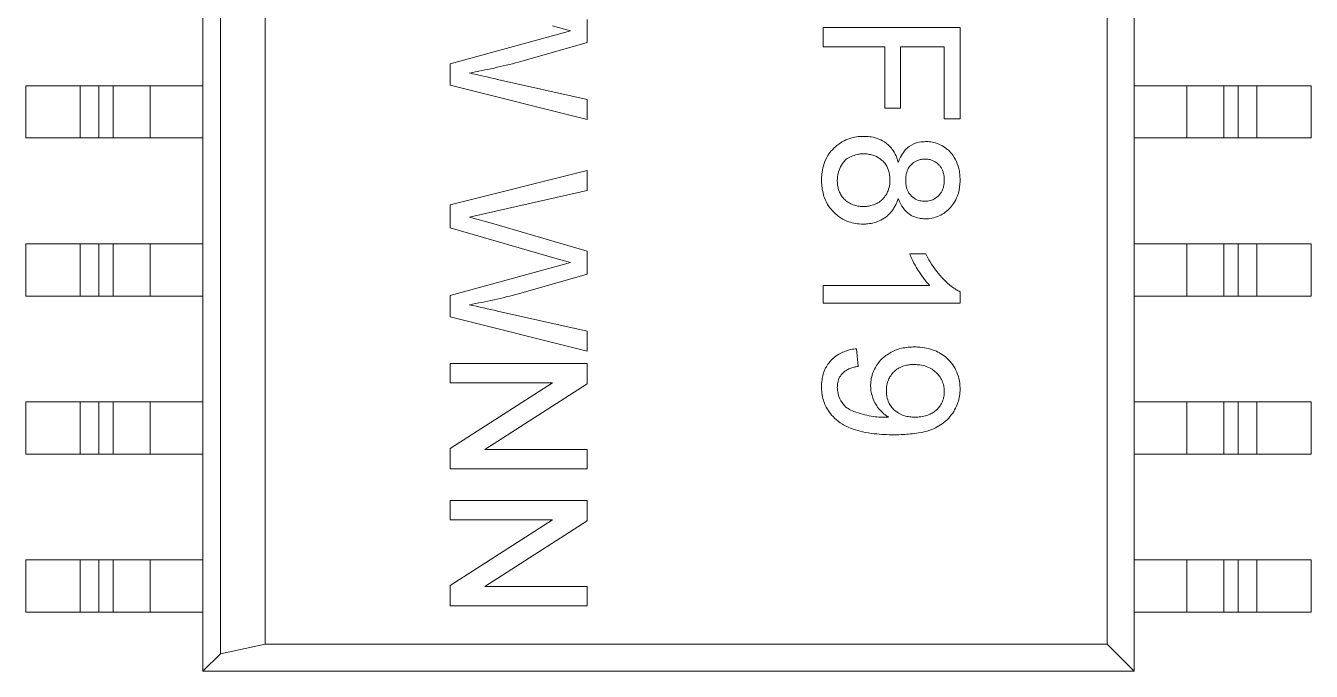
# Model space of a CAD drawing. Header units: millimetres. Extents: x -118 to 1430, y 370 to 1370.
# Drawn here: x 412 to 422.34, y 503.76 to 508.95 of the extents above; entities that cross this region are included whole.
import ezdxf

# ---------------------------------------------------------------- set-up
doc = ezdxf.new("R2010")
doc.units = ezdxf.units.MM
doc.layers.add('TANGENT EDGES', color=7, linetype='Continuous', lineweight=0)
doc.layers.add('VISIBLE', color=7, linetype='Continuous', lineweight=0)

msp = doc.modelspace()

# ---------------------------------------------------------------- linework, layer by layer
at = {"layer": 'TANGENT EDGES'}
for p, q in [((412.442, 508.045), (412.442, 508.465)), ((412.59, 508.465), (412.59, 508.045)), ((412.707, 508.465), (412.707, 508.045)), ((413.004, 508.465), (413.004, 508.045)), ((421.342, 508.465), (421.342, 508.045)), ((421.639, 508.465), (421.639, 508.045)), ((421.756, 508.045), (421.756, 508.465)), ((421.905, 508.465), (421.905, 508.045)), ((412.442, 506.775), (412.442, 507.195)), ((412.59, 507.195), (412.59, 506.775)), ((412.707, 507.195), (412.707, 506.775)), ((413.004, 507.195), (413.004, 506.775)), ((421.342, 507.195), (421.342, 506.775)), ((421.639, 507.195), (421.639, 506.775)), ((421.756, 506.775), (421.756, 507.195)), ((421.905, 507.195), (421.905, 506.775)), ((412.442, 505.505), (412.442, 505.925)), ((412.59, 505.925), (412.59, 505.505)), ((412.707, 505.925), (412.707, 505.505)), ((413.004, 505.925), (413.004, 505.505)), ((421.342, 505.925), (421.342, 505.505)), ((421.639, 505.925), (421.639, 505.505)), ((421.756, 505.505), (421.756, 505.925)), ((421.905, 505.925), (421.905, 505.505)), ((412.442, 504.235), (412.442, 504.655)), ((412.59, 504.655), (412.59, 504.235)), ((412.707, 504.655), (412.707, 504.235)), ((413.004, 504.655), (413.004, 504.235)), ((421.342, 504.655), (421.342, 504.235)), ((421.639, 504.655), (421.639, 504.235)), ((421.756, 504.235), (421.756, 504.655)), ((421.905, 504.655), (421.905, 504.235))]:
    msp.add_line(p, q, dxfattribs=at)
at = {"layer": 'VISIBLE'}
for p, q in [((413.428, 515.29), (413.428, 503.76)), ((420.918, 503.76), (420.918, 515.29)), ((413.569, 515.15), (413.569, 503.901)), ((413.928, 515.074), (413.928, 503.977)), ((420.701, 503.977), (420.701, 515.074)), ((416.241, 508.947), (416.385, 508.905)), ((416.518, 508.811), (416.518, 508.998)), ((416.259, 508.871), (415.418, 508.641)), ((416.385, 508.905), (416.259, 508.871)), ((418.418, 508.933), (418.418, 508.778)), ((419.518, 508.933), (418.418, 508.933)), ((419.518, 508.199), (419.518, 508.933)), ((415.967, 508.654), (416.518, 508.811)), ((418.418, 508.778), (418.912, 508.778)), ((418.912, 508.284), (418.912, 508.778)), ((419.039, 508.778), (419.391, 508.778)), ((419.039, 508.284), (419.039, 508.778)), ((419.391, 508.778), (419.391, 508.199)), ((415.418, 508.641), (415.418, 508.47)), ((412.442, 508.465), (412.003, 508.465)), ((412.003, 508.465), (412.003, 508.045)), ((412.442, 508.465), (412.59, 508.465)), ((412.707, 508.465), (412.59, 508.465)), ((413.004, 508.465), (412.707, 508.465)), ((413.428, 508.465), (413.004, 508.465)), ((415.418, 508.47), (416.518, 508.193)), ((416.518, 508.353), (415.799, 508.516)), ((421.342, 508.465), (420.918, 508.465)), ((421.639, 508.465), (421.342, 508.465)), ((421.756, 508.465), (421.639, 508.465)), ((421.756, 508.465), (421.905, 508.465)), ((422.343, 508.465), (421.905, 508.465)), ((422.343, 508.465), (422.343, 508.045)), ((416.518, 508.193), (416.518, 508.353)), ((418.912, 508.284), (419.039, 508.284)), ((419.391, 508.199), (419.518, 508.199)), ((412.003, 508.045), (412.442, 508.045)), ((412.59, 508.045), (412.442, 508.045)), ((412.59, 508.045), (412.707, 508.045)), ((412.707, 508.045), (413.004, 508.045)), ((413.004, 508.045), (413.428, 508.045)), ((418.839, 508.045), (418.839, 508.045)), ((420.918, 508.045), (421.342, 508.045)), ((421.342, 508.045), (421.639, 508.045)), ((421.639, 508.045), (421.756, 508.045)), ((421.905, 508.045), (421.756, 508.045)), ((421.905, 508.045), (422.343, 508.045)), ((416.518, 507.784), (415.418, 507.507)), ((416.518, 507.624), (416.518, 507.784)), ((415.795, 507.46), (416.518, 507.624)), ((415.418, 507.323), (415.418, 507.507)), ((415.572, 507.41), (415.795, 507.46)), ((415.767, 507.354), (415.572, 507.41)), ((415.418, 507.323), (416.241, 507.085)), ((416.518, 507.136), (415.767, 507.354)), ((412.003, 507.195), (412.003, 506.775)), ((412.442, 507.195), (412.003, 507.195)), ((412.442, 507.195), (412.59, 507.195)), ((412.707, 507.195), (412.59, 507.195)), ((413.004, 507.195), (412.707, 507.195)), ((413.428, 507.195), (413.004, 507.195)), ((421.342, 507.195), (420.918, 507.195)), ((421.639, 507.195), (421.342, 507.195)), ((421.756, 507.195), (421.639, 507.195)), ((421.756, 507.195), (421.905, 507.195)), ((422.343, 507.195), (421.905, 507.195)), ((422.343, 507.195), (422.343, 506.775)), ((416.385, 507.044), (416.241, 507.085)), ((416.518, 506.95), (416.518, 507.136)), ((419.243, 507.113), (419.113, 507.113)), ((416.259, 507.009), (415.418, 506.779)), ((416.385, 507.044), (416.259, 507.009)), ((415.967, 506.793), (416.518, 506.95)), ((412.003, 506.775), (412.442, 506.775)), ((412.59, 506.775), (412.442, 506.775)), ((412.59, 506.775), (412.707, 506.775)), ((412.707, 506.775), (413.004, 506.775)), ((413.004, 506.775), (413.428, 506.775)), ((415.418, 506.779), (415.418, 506.609)), ((415.899, 506.775), (415.899, 506.775)), ((418.418, 506.86), (418.418, 506.719)), ((419.275, 506.86), (418.418, 506.86)), ((419.518, 506.719), (419.518, 506.809)), ((420.918, 506.775), (421.342, 506.775)), ((421.342, 506.775), (421.639, 506.775)), ((421.639, 506.775), (421.756, 506.775)), ((421.905, 506.775), (421.756, 506.775)), ((421.905, 506.775), (422.343, 506.775)), ((418.418, 506.719), (419.518, 506.719)), ((415.418, 506.609), (416.518, 506.331)), ((416.518, 506.492), (415.799, 506.654)), ((416.518, 506.331), (416.518, 506.492)), ((418.7, 506.211), (418.686, 506.352)), ((416.518, 506.233), (415.418, 506.233)), ((415.418, 506.233), (415.418, 506.078)), ((416.518, 506.069), (416.518, 506.233)), ((415.418, 505.55), (416.239, 506.078)), ((415.418, 506.078), (416.239, 506.078)), ((415.697, 505.542), (416.518, 506.069)), ((412.442, 505.925), (412.003, 505.925)), ((412.003, 505.925), (412.003, 505.505)), ((412.442, 505.925), (412.59, 505.925)), ((412.707, 505.925), (412.59, 505.925)), ((413.004, 505.925), (412.707, 505.925)), ((413.428, 505.925), (413.004, 505.925)), ((418.424, 505.925), (418.424, 505.925)), ((418.829, 505.925), (418.829, 505.925)), ((421.342, 505.925), (420.918, 505.925)), ((421.639, 505.925), (421.342, 505.925)), ((421.756, 505.925), (421.639, 505.925)), ((421.756, 505.925), (421.905, 505.925)), ((422.343, 505.925), (421.905, 505.925)), ((422.343, 505.925), (422.343, 505.505)), ((418.943, 505.802), (418.916, 505.801)), ((415.418, 505.55), (415.418, 505.387)), ((416.518, 505.542), (415.697, 505.542)), ((416.518, 505.387), (416.518, 505.542)), ((412.003, 505.505), (412.442, 505.505)), ((412.59, 505.505), (412.442, 505.505)), ((412.59, 505.505), (412.707, 505.505)), ((412.707, 505.505), (413.004, 505.505)), ((413.004, 505.505), (413.428, 505.505)), ((420.918, 505.505), (421.342, 505.505)), ((421.342, 505.505), (421.639, 505.505)), ((421.639, 505.505), (421.756, 505.505)), ((421.905, 505.505), (421.756, 505.505)), ((421.905, 505.505), (422.343, 505.505)), ((415.418, 505.387), (416.518, 505.387)), ((415.418, 505.133), (415.418, 504.978)), ((416.518, 505.133), (415.418, 505.133)), ((416.518, 504.969), (416.518, 505.133)), ((415.418, 504.45), (416.239, 504.978)), ((415.418, 504.978), (416.239, 504.978)), ((415.697, 504.442), (416.518, 504.969)), ((412.003, 504.655), (412.003, 504.235)), ((412.442, 504.655), (412.003, 504.655)), ((412.442, 504.655), (412.59, 504.655)), ((412.707, 504.655), (412.59, 504.655)), ((413.004, 504.655), (412.707, 504.655)), ((413.428, 504.655), (413.004, 504.655)), ((421.342, 504.655), (420.918, 504.655)), ((421.639, 504.655), (421.342, 504.655)), ((421.756, 504.655), (421.639, 504.655)), ((421.756, 504.655), (421.905, 504.655)), ((422.343, 504.655), (421.905, 504.655)), ((422.343, 504.655), (422.343, 504.235)), ((415.418, 504.45), (415.418, 504.287)), ((416.518, 504.442), (415.697, 504.442)), ((416.518, 504.287), (416.518, 504.442)), ((415.418, 504.287), (416.518, 504.287)), ((412.003, 504.235), (412.442, 504.235)), ((412.59, 504.235), (412.442, 504.235)), ((412.59, 504.235), (412.707, 504.235)), ((412.707, 504.235), (413.004, 504.235)), ((413.004, 504.235), (413.428, 504.235)), ((420.918, 504.235), (421.342, 504.235)), ((421.342, 504.235), (421.639, 504.235)), ((421.639, 504.235), (421.756, 504.235)), ((421.905, 504.235), (421.756, 504.235)), ((421.905, 504.235), (422.343, 504.235)), ((413.569, 503.901), (413.928, 503.977)), ((413.928, 503.977), (420.701, 503.977)), ((420.701, 503.977), (420.918, 503.76)), ((413.428, 503.76), (413.569, 503.901)), ((420.918, 503.76), (413.428, 503.76))]:
    msp.add_line(p, q, dxfattribs=at)
for centre, radius, start, end in [((414.563, 514.059), 5.584, 280.4084, 284.5612), ((426.083, 554.699), 47.314, 257.1648, 257.4465), ((414.563, 512.197), 5.584, 280.4084, 284.5612), ((426.083, 552.837), 47.314, 257.1648, 257.4465)]:
    msp.add_arc(centre, radius, start, end, dxfattribs=at)
for points, knots in [([(418.742, 508.058), (418.727, 508.058), (418.713, 508.058), (418.681, 508.054), (418.664, 508.051), (418.625, 508.041), (418.605, 508.033), (418.545, 508.002), (418.509, 507.973), (418.468, 507.924), (418.458, 507.909), (418.436, 507.87), (418.426, 507.845), (418.413, 507.799), (418.409, 507.777), (418.405, 507.739), (418.404, 507.722), (418.404, 507.706)], [0, 0, 0, 0, 0.08, 0.08, 0.176, 0.176, 0.296, 0.296, 0.544832, 0.544832, 0.644832, 0.644832, 0.788832, 0.788832, 0.908832, 0.908832, 1, 1, 1, 1]), ([(419.021, 507.849), (419.018, 507.862), (419.014, 507.874), (419.002, 507.906), (418.992, 507.926), (418.971, 507.956), (418.962, 507.968), (418.943, 507.988), (418.933, 507.996), (418.905, 508.017), (418.886, 508.028), (418.846, 508.044), (418.825, 508.05), (418.788, 508.056), (418.773, 508.057), (418.753, 508.058), (418.747, 508.058), (418.742, 508.058)], [0, 0, 0, 0, 0.1, 0.1, 0.2728, 0.2728, 0.3928, 0.3928, 0.4928, 0.4928, 0.6656, 0.6656, 0.8384, 0.8384, 0.9584, 0.9584, 1, 1, 1, 1]), ([(419.241, 508.016), (419.224, 508.015), (419.207, 508.014), (419.161, 508.005), (419.133, 507.994), (419.095, 507.966), (419.083, 507.955), (419.059, 507.926), (419.048, 507.908), (419.032, 507.877), (419.027, 507.863), (419.021, 507.849)], [0, 0, 0, 0, 0.1728, 0.1728, 0.471398, 0.471398, 0.644198, 0.644198, 0.851558, 0.851558, 1, 1, 1, 1]), ([(419.518, 507.707), (419.518, 507.723), (419.517, 507.739), (419.514, 507.769), (419.512, 507.785), (419.502, 507.826), (419.492, 507.851), (419.469, 507.894), (419.456, 507.913), (419.43, 507.941), (419.419, 507.951), (419.392, 507.972), (419.376, 507.982), (419.343, 507.998), (419.325, 508.004), (419.292, 508.012), (419.276, 508.014), (419.254, 508.016), (419.247, 508.016), (419.241, 508.016)], [0, 0, 0, 0, 0.1, 0.1, 0.2, 0.2, 0.3728, 0.3728, 0.5168, 0.5168, 0.6168, 0.6168, 0.7368, 0.7368, 0.8568, 0.8568, 0.9568, 0.9568, 1, 1, 1, 1]), ([(418.531, 507.705), (418.531, 507.718), (418.532, 507.732), (418.538, 507.765), (418.543, 507.783), (418.559, 507.819), (418.569, 507.837), (418.59, 507.862), (418.6, 507.872), (418.624, 507.889), (418.639, 507.896), (418.67, 507.907), (418.686, 507.911), (418.713, 507.916), (418.724, 507.917), (418.739, 507.917), (418.742, 507.917), (418.745, 507.917)], [0, 0, 0, 0, 0.12, 0.12, 0.2928, 0.2928, 0.4656, 0.4656, 0.5856, 0.5856, 0.7296, 0.7296, 0.8736, 0.8736, 0.9736, 0.9736, 1, 1, 1, 1]), ([(418.745, 507.917), (418.756, 507.917), (418.767, 507.917), (418.791, 507.913), (418.804, 507.911), (418.827, 507.903), (418.838, 507.899), (418.858, 507.889), (418.867, 507.883), (418.887, 507.869), (418.897, 507.86), (418.915, 507.84), (418.922, 507.83), (418.938, 507.801), (418.945, 507.783), (418.951, 507.751), (418.953, 507.738), (418.954, 507.719), (418.954, 507.714), (418.954, 507.709)], [0, 0, 0, 0, 0.1, 0.1, 0.22, 0.22, 0.32, 0.32, 0.42, 0.42, 0.54, 0.54, 0.66, 0.66, 0.8328, 0.8328, 0.9528, 0.9528, 1, 1, 1, 1]), ([(419.081, 507.704), (419.081, 507.713), (419.081, 507.722), (419.083, 507.739), (419.084, 507.748), (419.088, 507.765), (419.091, 507.774), (419.098, 507.794), (419.104, 507.805), (419.121, 507.828), (419.132, 507.838), (419.157, 507.856), (419.171, 507.862), (419.195, 507.87), (419.206, 507.873), (419.224, 507.874), (419.232, 507.875), (419.24, 507.875)], [0, 0, 0, 0, 0.1, 0.1, 0.2, 0.2, 0.3, 0.3, 0.444, 0.444, 0.6168, 0.6168, 0.7896, 0.7896, 0.9096, 0.9096, 1, 1, 1, 1]), ([(419.24, 507.875), (419.252, 507.874), (419.265, 507.874), (419.291, 507.867), (419.304, 507.862), (419.329, 507.847), (419.34, 507.838), (419.356, 507.821), (419.361, 507.814), (419.37, 507.8), (419.374, 507.793), (419.38, 507.777), (419.383, 507.769), (419.387, 507.752), (419.388, 507.744), (419.391, 507.727), (419.391, 507.719), (419.391, 507.709), (419.391, 507.707), (419.391, 507.706)], [0, 0, 0, 0, 0.144, 0.144, 0.3168, 0.3168, 0.482688, 0.482688, 0.582688, 0.582688, 0.682688, 0.682688, 0.782688, 0.782688, 0.882688, 0.882688, 0.982688, 0.982688, 1, 1, 1, 1]), ([(418.738, 507.353), (418.716, 507.354), (418.7, 507.354), (418.659, 507.361), (418.64, 507.366), (418.601, 507.379), (418.581, 507.389), (418.539, 507.415), (418.519, 507.432), (418.487, 507.465), (418.474, 507.479), (418.449, 507.516), (418.436, 507.54), (418.422, 507.579), (418.417, 507.597), (418.409, 507.634), (418.406, 507.653), (418.405, 507.684), (418.404, 507.695), (418.404, 507.706)], [0, 0, 0, 0, 0.12, 0.12, 0.22, 0.22, 0.34, 0.34, 0.484, 0.484, 0.584, 0.584, 0.728, 0.728, 0.828, 0.828, 0.9432, 0.9432, 1, 1, 1, 1]), ([(418.74, 507.494), (418.729, 507.494), (418.718, 507.495), (418.694, 507.498), (418.681, 507.501), (418.655, 507.508), (418.643, 507.514), (418.619, 507.527), (418.608, 507.534), (418.588, 507.552), (418.579, 507.562), (418.564, 507.581), (418.558, 507.591), (418.548, 507.611), (418.544, 507.621), (418.538, 507.643), (418.535, 507.654), (418.532, 507.676), (418.531, 507.687), (418.531, 507.7), (418.531, 507.702), (418.531, 507.705)], [0, 0, 0, 0, 0.1, 0.1, 0.22, 0.22, 0.34, 0.34, 0.46, 0.46, 0.58, 0.58, 0.68, 0.68, 0.78, 0.78, 0.88, 0.88, 0.98, 0.98, 1, 1, 1, 1]), ([(418.954, 507.709), (418.954, 507.697), (418.954, 507.686), (418.95, 507.656), (418.946, 507.638), (418.935, 507.609), (418.93, 507.599), (418.915, 507.575), (418.905, 507.563), (418.885, 507.543), (418.876, 507.536), (418.855, 507.522), (418.843, 507.516), (418.818, 507.505), (418.805, 507.502), (418.78, 507.497), (418.769, 507.495), (418.752, 507.494), (418.746, 507.494), (418.74, 507.494)], [0, 0, 0, 0, 0.1, 0.1, 0.265888, 0.265888, 0.365888, 0.365888, 0.509888, 0.509888, 0.609888, 0.609888, 0.729888, 0.729888, 0.849888, 0.849888, 0.949888, 0.949888, 1, 1, 1, 1]), ([(419.233, 507.537), (419.221, 507.537), (419.209, 507.538), (419.18, 507.544), (419.163, 507.551), (419.134, 507.571), (419.121, 507.583), (419.105, 507.604), (419.101, 507.612), (419.094, 507.627), (419.091, 507.635), (419.086, 507.653), (419.084, 507.663), (419.082, 507.682), (419.081, 507.69), (419.081, 507.701), (419.081, 507.703), (419.081, 507.704)], [0, 0, 0, 0, 0.144, 0.144, 0.35136, 0.35136, 0.55872, 0.55872, 0.65872, 0.65872, 0.75872, 0.75872, 0.87872, 0.87872, 0.97872, 0.97872, 1, 1, 1, 1]), ([(419.391, 507.706), (419.391, 507.697), (419.391, 507.688), (419.389, 507.671), (419.388, 507.663), (419.384, 507.646), (419.381, 507.637), (419.375, 507.623), (419.372, 507.617), (419.363, 507.602), (419.358, 507.594), (419.339, 507.573), (419.324, 507.562), (419.295, 507.547), (419.282, 507.542), (419.256, 507.538), (419.245, 507.537), (419.233, 507.537)], [0, 0, 0, 0, 0.1, 0.1, 0.2, 0.2, 0.3, 0.3, 0.38, 0.38, 0.4952, 0.4952, 0.70256, 0.70256, 0.868448, 0.868448, 1, 1, 1, 1]), ([(419.237, 507.395), (419.25, 507.396), (419.262, 507.396), (419.296, 507.4), (419.317, 507.406), (419.355, 507.42), (419.372, 507.429), (419.403, 507.45), (419.418, 507.462), (419.444, 507.489), (419.456, 507.503), (419.479, 507.538), (419.489, 507.558), (419.508, 507.61), (419.515, 507.642), (419.518, 507.685), (419.518, 507.696), (419.518, 507.707)], [0, 0, 0, 0, 0.08, 0.08, 0.21824, 0.21824, 0.33824, 0.33824, 0.45824, 0.45824, 0.57824, 0.57824, 0.72224, 0.72224, 0.9296, 0.9296, 1, 1, 1, 1]), ([(418.738, 507.353), (418.751, 507.353), (418.763, 507.354), (418.794, 507.357), (418.812, 507.36), (418.847, 507.37), (418.864, 507.377), (418.899, 507.394), (418.917, 507.406), (418.947, 507.432), (418.96, 507.446), (418.979, 507.47), (418.985, 507.481), (418.998, 507.502), (419.004, 507.514), (419.014, 507.536), (419.018, 507.547), (419.021, 507.559)], [0, 0, 0, 0, 0.1, 0.1, 0.244, 0.244, 0.388, 0.388, 0.5608, 0.5608, 0.7048, 0.7048, 0.8048, 0.8048, 0.9048, 0.9048, 1, 1, 1, 1]), ([(419.021, 507.559), (419.028, 507.543), (419.034, 507.528), (419.053, 507.492), (419.068, 507.472), (419.101, 507.439), (419.12, 507.425), (419.157, 507.408), (419.173, 507.403), (419.2, 507.398), (419.212, 507.397), (419.228, 507.396), (419.233, 507.396), (419.237, 507.395)], [0, 0, 0, 0, 0.1728, 0.1728, 0.421632, 0.421632, 0.660511, 0.660511, 0.833311, 0.833311, 0.953311, 0.953311, 1, 1, 1, 1]), ([(419.113, 507.113), (419.119, 507.1), (419.124, 507.087), (419.141, 507.051), (419.153, 507.029), (419.177, 506.989), (419.188, 506.971), (419.213, 506.933), (419.228, 506.913), (419.254, 506.882), (419.265, 506.871), (419.275, 506.86)], [0, 0, 0, 0, 0.144, 0.144, 0.392832, 0.392832, 0.600192, 0.600192, 0.849024, 0.849024, 1, 1, 1, 1]), ([(419.243, 507.113), (419.254, 507.092), (419.265, 507.071), (419.308, 506.998), (419.346, 506.95), (419.407, 506.888), (419.427, 506.87), (419.462, 506.843), (419.474, 506.834), (419.498, 506.82), (419.508, 506.815), (419.518, 506.809)], [0, 0, 0, 0, 0.1728, 0.1728, 0.602782, 0.602782, 0.801847, 0.801847, 0.917047, 0.917047, 1, 1, 1, 1]), ([(418.686, 506.352), (418.671, 506.35), (418.656, 506.348), (418.626, 506.341), (418.611, 506.337), (418.582, 506.327), (418.568, 506.32), (418.538, 506.305), (418.523, 506.295), (418.491, 506.27), (418.475, 506.254), (418.453, 506.224), (418.444, 506.211), (418.429, 506.181), (418.422, 506.164), (418.413, 506.131), (418.41, 506.116), (418.406, 506.089), (418.405, 506.077), (418.404, 506.059), (418.404, 506.054), (418.404, 506.048)], [0, 0, 0, 0, 0.1, 0.1, 0.2, 0.2, 0.3, 0.3, 0.42, 0.42, 0.564, 0.564, 0.664, 0.664, 0.784, 0.784, 0.884, 0.884, 0.964, 0.964, 1, 1, 1, 1]), ([(419.153, 506.366), (419.135, 506.366), (419.118, 506.365), (419.083, 506.361), (419.065, 506.359), (419.023, 506.349), (418.999, 506.341), (418.961, 506.322), (418.945, 506.313), (418.906, 506.286), (418.883, 506.265), (418.851, 506.225), (418.839, 506.207), (418.822, 506.172), (418.815, 506.156), (418.806, 506.122), (418.802, 506.105), (418.8, 506.076), (418.799, 506.065), (418.799, 506.054)], [0, 0, 0, 0, 0.1, 0.1, 0.2, 0.2, 0.344, 0.344, 0.444, 0.444, 0.6168, 0.6168, 0.7368, 0.7368, 0.8368, 0.8368, 0.9368, 0.9368, 1, 1, 1, 1]), ([(419.518, 506.029), (419.518, 506.044), (419.517, 506.059), (419.513, 506.099), (419.507, 506.124), (419.491, 506.169), (419.481, 506.189), (419.457, 506.227), (419.443, 506.245), (419.412, 506.277), (419.395, 506.291), (419.361, 506.314), (419.345, 506.324), (419.307, 506.34), (419.286, 506.348), (419.243, 506.359), (419.221, 506.362), (419.183, 506.365), (419.168, 506.366), (419.153, 506.366)], [0, 0, 0, 0, 0.08, 0.08, 0.21824, 0.21824, 0.33824, 0.33824, 0.45824, 0.45824, 0.57824, 0.57824, 0.67824, 0.67824, 0.79824, 0.79824, 0.91824, 0.91824, 1, 1, 1, 1]), ([(418.531, 506.041), (418.531, 506.054), (418.532, 506.066), (418.537, 506.094), (418.542, 506.108), (418.557, 506.136), (418.566, 506.148), (418.585, 506.166), (418.594, 506.172), (418.612, 506.183), (418.621, 506.188), (418.643, 506.197), (418.655, 506.2), (418.676, 506.206), (418.685, 506.208), (418.696, 506.21), (418.698, 506.21), (418.7, 506.211)], [0, 0, 0, 0, 0.144, 0.144, 0.3168, 0.3168, 0.4896, 0.4896, 0.6096, 0.6096, 0.7296, 0.7296, 0.8736, 0.8736, 0.9736, 0.9736, 1, 1, 1, 1]), ([(418.926, 506.011), (418.926, 506.022), (418.926, 506.034), (418.93, 506.062), (418.934, 506.078), (418.943, 506.105), (418.948, 506.115), (418.962, 506.139), (418.972, 506.152), (418.992, 506.172), (419.001, 506.18), (419.022, 506.194), (419.034, 506.201), (419.06, 506.212), (419.073, 506.216), (419.098, 506.221), (419.109, 506.223), (419.129, 506.225), (419.137, 506.225), (419.146, 506.225)], [0, 0, 0, 0, 0.1, 0.1, 0.244, 0.244, 0.344, 0.344, 0.488, 0.488, 0.588, 0.588, 0.708, 0.708, 0.828, 0.828, 0.928, 0.928, 1, 1, 1, 1]), ([(419.146, 506.225), (419.158, 506.225), (419.17, 506.224), (419.2, 506.221), (419.217, 506.218), (419.251, 506.208), (419.268, 506.201), (419.296, 506.185), (419.308, 506.176), (419.328, 506.159), (419.337, 506.15), (419.354, 506.129), (419.363, 506.117), (419.376, 506.091), (419.381, 506.077), (419.388, 506.051), (419.39, 506.039), (419.391, 506.02), (419.391, 506.014), (419.391, 506.007)], [0, 0, 0, 0, 0.1, 0.1, 0.244, 0.244, 0.388, 0.388, 0.508, 0.508, 0.608, 0.608, 0.728, 0.728, 0.848, 0.848, 0.948, 0.948, 1, 1, 1, 1]), ([(418.404, 506.048), (418.404, 506.031), (418.405, 506.014), (418.41, 505.977), (418.414, 505.957), (418.424, 505.923), (418.43, 505.908), (418.444, 505.877), (418.454, 505.861), (418.478, 505.827), (418.492, 505.81), (418.528, 505.776), (418.549, 505.76), (418.599, 505.73), (418.628, 505.716), (418.683, 505.697), (418.708, 505.69), (418.765, 505.677), (418.797, 505.672), (418.855, 505.666), (418.881, 505.664), (418.934, 505.661), (418.96, 505.661), (418.988, 505.661), (418.989, 505.661), (418.99, 505.661)], [0, 0, 0, 0, 0.064, 0.064, 0.1408, 0.1408, 0.199782, 0.199782, 0.270561, 0.270561, 0.355496, 0.355496, 0.455496, 0.455496, 0.575496, 0.575496, 0.675496, 0.675496, 0.795496, 0.795496, 0.895496, 0.895496, 0.995496, 0.995496, 1, 1, 1, 1]), ([(418.916, 505.801), (418.899, 505.801), (418.882, 505.802), (418.845, 505.804), (418.825, 505.807), (418.78, 505.814), (418.757, 505.819), (418.71, 505.832), (418.686, 505.839), (418.648, 505.855), (418.633, 505.862), (418.604, 505.88), (418.591, 505.891), (418.564, 505.923), (418.552, 505.944), (418.538, 505.983), (418.534, 506), (418.532, 506.025), (418.531, 506.033), (418.531, 506.041)], [0, 0, 0, 0, 0.1, 0.1, 0.22, 0.22, 0.364, 0.364, 0.508, 0.508, 0.608, 0.608, 0.708, 0.708, 0.852, 0.852, 0.952, 0.952, 1, 1, 1, 1]), ([(418.799, 506.054), (418.8, 506.036), (418.8, 506.019), (418.806, 505.99), (418.809, 505.978), (418.824, 505.932), (418.841, 505.9), (418.879, 505.852), (418.897, 505.834), (418.926, 505.813), (418.934, 505.807), (418.943, 505.802)], [0, 0, 0, 0, 0.1728, 0.1728, 0.2928, 0.2928, 0.651118, 0.651118, 0.89995, 0.89995, 1, 1, 1, 1]), ([(419.156, 505.802), (419.144, 505.802), (419.133, 505.802), (419.107, 505.805), (419.093, 505.807), (419.063, 505.815), (419.047, 505.82), (419.018, 505.836), (419.004, 505.846), (418.981, 505.866), (418.971, 505.877), (418.956, 505.898), (418.95, 505.908), (418.938, 505.933), (418.933, 505.95), (418.928, 505.978), (418.926, 505.989), (418.926, 506.004), (418.926, 506.008), (418.926, 506.011)], [0, 0, 0, 0, 0.1, 0.1, 0.22, 0.22, 0.364, 0.364, 0.508, 0.508, 0.628, 0.628, 0.728, 0.728, 0.872, 0.872, 0.972, 0.972, 1, 1, 1, 1]), ([(419.518, 506.029), (419.518, 506.009), (419.517, 505.993), (419.511, 505.954), (419.506, 505.935), (419.494, 505.899), (419.486, 505.88), (419.465, 505.844), (419.454, 505.826), (419.423, 505.789), (419.404, 505.771), (419.354, 505.732), (419.316, 505.712), (419.247, 505.687), (419.214, 505.68), (419.143, 505.668), (419.096, 505.664), (419.037, 505.661), (419.018, 505.661), (418.99, 505.661)], [0, 0, 0, 0, 0.08, 0.08, 0.1568, 0.1568, 0.24896, 0.24896, 0.32896, 0.32896, 0.42496, 0.42496, 0.59776, 0.59776, 0.71776, 0.71776, 0.89056, 0.89056, 1, 1, 1, 1]), ([(419.391, 506.007), (419.391, 505.993), (419.39, 505.979), (419.386, 505.954), (419.382, 505.942), (419.373, 505.918), (419.367, 505.906), (419.352, 505.884), (419.345, 505.875), (419.328, 505.859), (419.319, 505.851), (419.3, 505.838), (419.29, 505.832), (419.266, 505.821), (419.253, 505.816), (419.223, 505.808), (419.207, 505.805), (419.179, 505.802), (419.167, 505.802), (419.156, 505.802)], [0, 0, 0, 0, 0.12, 0.12, 0.22, 0.22, 0.34, 0.34, 0.44, 0.44, 0.54, 0.54, 0.64, 0.64, 0.76, 0.76, 0.904, 0.904, 1, 1, 1, 1])]:
    msp.add_open_spline(points, degree=3, knots=knots, dxfattribs=at)

doc.saveas('drawing.dxf')
